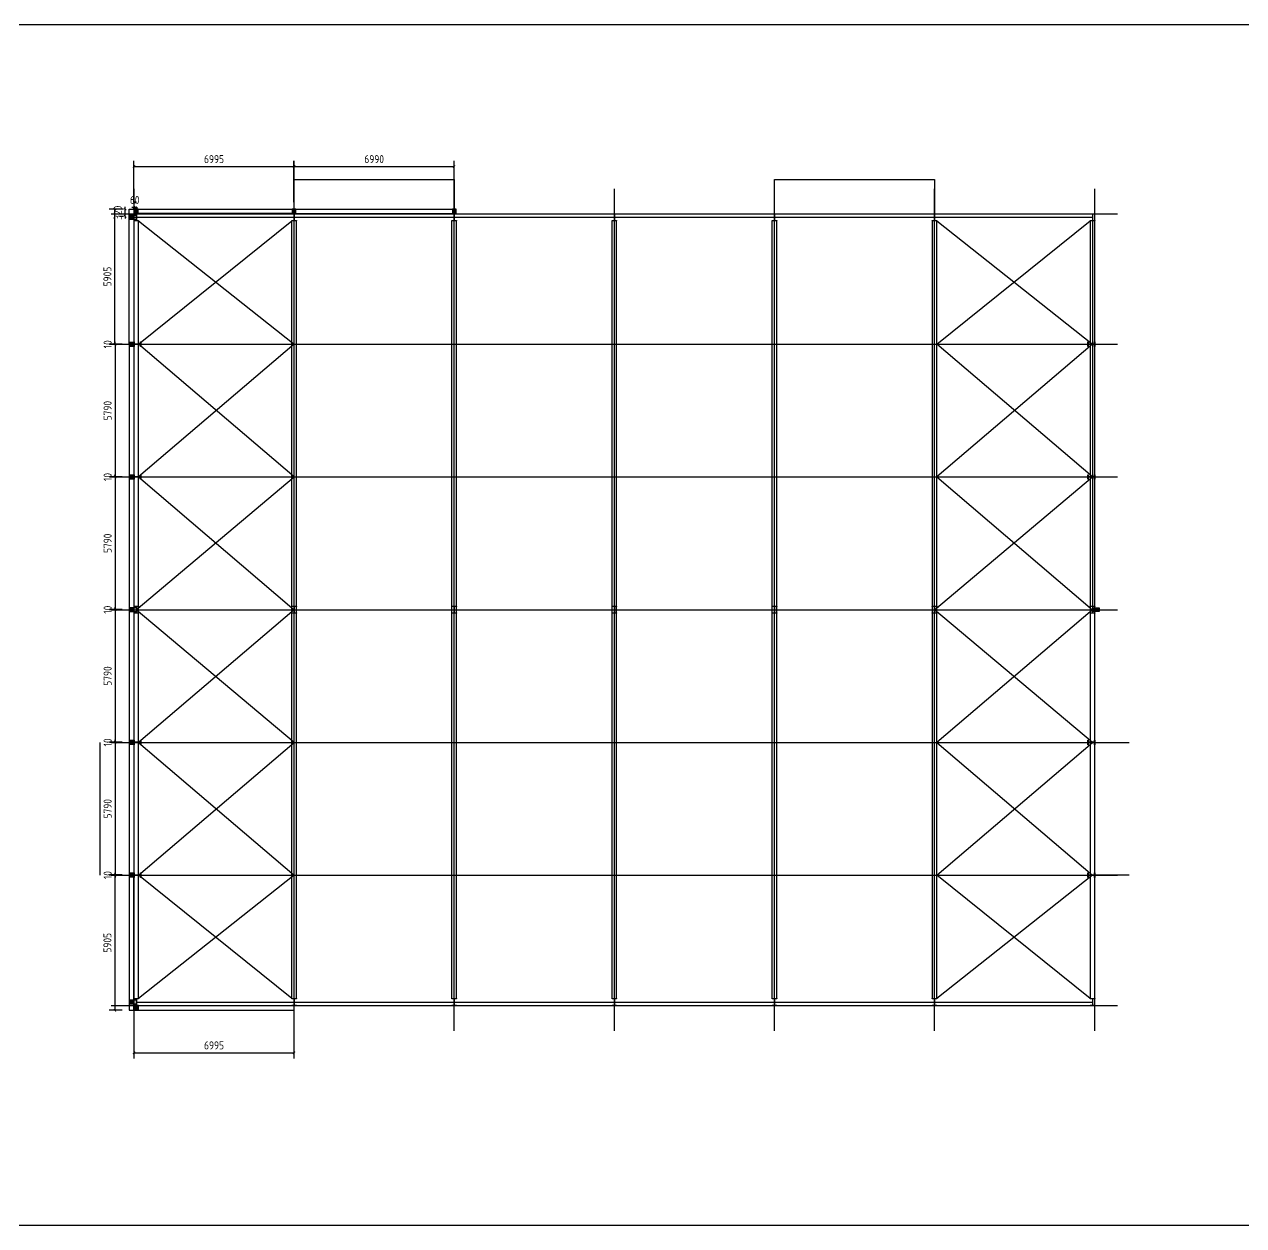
# Model space of a CAD drawing. Extents: x 102162 to 621267, y -39398 to 328893.
# Drawn here: x 232727 to 286030, y 212602 to 265102 of the extents above; entities that cross this region are included whole.
import ezdxf

# ---------------------------------------------------------------- set-up
doc = ezdxf.new("R2010")
doc.units = 0
doc.header["$LTSCALE"] = 1000
doc.header["$MEASUREMENT"] = 0
doc.linetypes.add('DOTE', pattern=[2.42, 2, -0.2, 0.02, -0.2])
doc.layers.add('DOTE', color=1, linetype='Continuous')
doc.styles.get("Standard").update_dxf_attribs({"font": 'gbenor.shx', "bigfont": 'gbcbig.shx'})
doc.dimstyles.get("Standard").update_dxf_attribs({"dimscale": 100, "dimtxt": 3.5, "dimasz": 1, "dimexe": 2.5, "dimexo": 3, "dimgap": 1.5, "dimtad": 1, "dimdec": 0, "dimzin": 0, "dimdsep": 46, "dimtxsty": 'Standard', "dimblk": 'ARCHTICK', "dimcen": 0.09, "dimadec": 0, "dimazin": 0, "dimtfac": 1, "dimtdec": 0, "dimtix": 1, "dimtmove": 2, "dimatfit": 3, "dimfxl": 1, "dimtolj": 1, "dimtzin": 0, "dimarcsym": 0})

# ---------------------------------------------------------------- blocks, each defined once
blk = doc.blocks.new('_ArchTick')
at = {"color": 0, "linetype": 'ByBlock', "const_width": 0.4}
blk.add_lwpolyline([(-0.5, -0.5), (0.5, 0.5)], dxfattribs=at)
blk = doc.blocks.new('*D1346')
at = {"color": 0, "lineweight": -2}
for p, q in [((237519, 257331), (237519, 259139)), ((244514, 257331), (244514, 259139)), ((237519, 258889), (244514, 258889))]:
    blk.add_line(p, q, dxfattribs=at)
at = {"layer": 'Defpoints', "color": 0}
for p in [(244514, 258889), (237519, 257031), (244514, 257031)]:
    blk.add_point(p, dxfattribs=at)
at = {"color": 0, "lineweight": -2, "xscale": 100, "yscale": 100, "zscale": 100, "rotation": 180}
blk.add_blockref('_ArchTick', (237519, 258889), dxfattribs=at)
at = {"color": 0, "lineweight": -2, "xscale": 100, "yscale": 100, "zscale": 100}
blk.add_blockref('_ArchTick', (244514, 258889), dxfattribs=at)
at = {"color": 0, "insert": (241017, 259214), "char_height": 350, "attachment_point": 5}
blk.add_mtext('\\A1;6995', dxfattribs=at)
blk = doc.blocks.new('*D1347')
at = {"color": 0, "lineweight": -2}
for p, q in [((244524, 257331), (244524, 259139)), ((251514, 257331), (251514, 259139)), ((244524, 258889), (251514, 258889))]:
    blk.add_line(p, q, dxfattribs=at)
at = {"layer": 'Defpoints', "color": 0}
for p in [(251514, 258889), (244524, 257031), (251514, 257031)]:
    blk.add_point(p, dxfattribs=at)
at = {"color": 0, "lineweight": -2, "xscale": 100, "yscale": 100, "zscale": 100, "rotation": 180}
blk.add_blockref('_ArchTick', (244524, 258889), dxfattribs=at)
at = {"color": 0, "lineweight": -2, "xscale": 100, "yscale": 100, "zscale": 100}
blk.add_blockref('_ArchTick', (251514, 258889), dxfattribs=at)
at = {"color": 0, "insert": (248019, 259214), "char_height": 350, "attachment_point": 5}
blk.add_mtext('\\A1;6990', dxfattribs=at)
blk = doc.blocks.new('*D1348')
at = {"color": 0, "lineweight": -2}
for p, q in [((237009, 251126), (236441, 251126)), ((237009, 251116), (236441, 251116)), ((236691, 251126), (236691, 251226)), ((236691, 251126), (236691, 251116)), ((236691, 251116), (236691, 251016))]:
    blk.add_line(p, q, dxfattribs=at)
at = {"layer": 'Defpoints', "color": 0}
for p in [(236691, 251116), (237309, 251126), (237309, 251116)]:
    blk.add_point(p, dxfattribs=at)
at = {"color": 0, "lineweight": -2, "xscale": 100, "yscale": 100, "zscale": 100}
for p, rotation in [((236691, 251126), 270), ((236691, 251116), 90)]:
    blk.add_blockref('_ArchTick', p, dxfattribs=dict(at, rotation=rotation))
at = {"color": 0, "insert": (236366, 251121), "char_height": 350, "attachment_point": 5, "rotation": 90}
blk.add_mtext('\\A1;10', dxfattribs=at)
blk = doc.blocks.new('*D1349')
at = {"color": 0, "lineweight": -2}
for p, q in [((237009, 251116), (236441, 251116)), ((236691, 251116), (236691, 245326)), ((237009, 245326), (236441, 245326))]:
    blk.add_line(p, q, dxfattribs=at)
at = {"layer": 'Defpoints', "color": 0}
for p in [(237309, 251116), (236691, 245326), (237309, 245326)]:
    blk.add_point(p, dxfattribs=at)
at = {"color": 0, "lineweight": -2, "xscale": 100, "yscale": 100, "zscale": 100}
for p, rotation in [((236691, 251116), 90), ((236691, 245326), 270)]:
    blk.add_blockref('_ArchTick', p, dxfattribs=dict(at, rotation=rotation))
at = {"color": 0, "insert": (236366, 248221), "char_height": 350, "attachment_point": 5, "rotation": 90}
blk.add_mtext('\\A1;5790', dxfattribs=at)
blk = doc.blocks.new('*D1350')
at = {"color": 0, "lineweight": -2}
for p, q in [((237009, 245326), (236441, 245326)), ((237009, 245316), (236441, 245316)), ((236691, 245326), (236691, 245426)), ((236691, 245326), (236691, 245316)), ((236691, 245316), (236691, 245216))]:
    blk.add_line(p, q, dxfattribs=at)
at = {"layer": 'Defpoints', "color": 0}
for p in [(236691, 245316), (237309, 245326), (237309, 245316)]:
    blk.add_point(p, dxfattribs=at)
at = {"color": 0, "lineweight": -2, "xscale": 100, "yscale": 100, "zscale": 100}
for p, rotation in [((236691, 245326), 270), ((236691, 245316), 90)]:
    blk.add_blockref('_ArchTick', p, dxfattribs=dict(at, rotation=rotation))
at = {"color": 0, "insert": (236366, 245321), "char_height": 350, "attachment_point": 5, "rotation": 90}
blk.add_mtext('\\A1;10', dxfattribs=at)
blk = doc.blocks.new('*D1351')
at = {"color": 0, "lineweight": -2}
for p, q in [((237009, 245316), (236441, 245316)), ((236691, 245316), (236691, 239526)), ((237009, 239526), (236441, 239526))]:
    blk.add_line(p, q, dxfattribs=at)
at = {"layer": 'Defpoints', "color": 0}
for p in [(237309, 245316), (236691, 239526), (237309, 239526)]:
    blk.add_point(p, dxfattribs=at)
at = {"color": 0, "lineweight": -2, "xscale": 100, "yscale": 100, "zscale": 100}
for p, rotation in [((236691, 245316), 90), ((236691, 239526), 270)]:
    blk.add_blockref('_ArchTick', p, dxfattribs=dict(at, rotation=rotation))
at = {"color": 0, "insert": (236366, 242421), "char_height": 350, "attachment_point": 5, "rotation": 90}
blk.add_mtext('\\A1;5790', dxfattribs=at)
blk = doc.blocks.new('*D1352')
at = {"color": 0, "lineweight": -2}
for p, q in [((237009, 239526), (236441, 239526)), ((237009, 239516), (236441, 239516)), ((236691, 239526), (236691, 239626)), ((236691, 239526), (236691, 239516)), ((236691, 239516), (236691, 239416))]:
    blk.add_line(p, q, dxfattribs=at)
at = {"layer": 'Defpoints', "color": 0}
for p in [(236691, 239516), (237309, 239526), (237309, 239516)]:
    blk.add_point(p, dxfattribs=at)
at = {"color": 0, "lineweight": -2, "xscale": 100, "yscale": 100, "zscale": 100}
for p, rotation in [((236691, 239526), 270), ((236691, 239516), 90)]:
    blk.add_blockref('_ArchTick', p, dxfattribs=dict(at, rotation=rotation))
at = {"color": 0, "insert": (236366, 239521), "char_height": 350, "attachment_point": 5, "rotation": 90}
blk.add_mtext('\\A1;10', dxfattribs=at)
blk = doc.blocks.new('*D1353')
at = {"color": 0, "lineweight": -2}
for p, q in [((237009, 239516), (236441, 239516)), ((236691, 239516), (236691, 233726)), ((237009, 233726), (236441, 233726))]:
    blk.add_line(p, q, dxfattribs=at)
at = {"layer": 'Defpoints', "color": 0}
for p in [(237309, 239516), (236691, 233726), (237309, 233726)]:
    blk.add_point(p, dxfattribs=at)
at = {"color": 0, "lineweight": -2, "xscale": 100, "yscale": 100, "zscale": 100}
for p, rotation in [((236691, 239516), 90), ((236691, 233726), 270)]:
    blk.add_blockref('_ArchTick', p, dxfattribs=dict(at, rotation=rotation))
at = {"color": 0, "insert": (236366, 236621), "char_height": 350, "attachment_point": 5, "rotation": 90}
blk.add_mtext('\\A1;5790', dxfattribs=at)
blk = doc.blocks.new('*D1354')
at = {"color": 0, "lineweight": -2}
for p, q in [((237009, 233726), (236441, 233726)), ((237009, 233716), (236441, 233716)), ((236691, 233726), (236691, 233826)), ((236691, 233726), (236691, 233716)), ((236691, 233716), (236691, 233616))]:
    blk.add_line(p, q, dxfattribs=at)
at = {"layer": 'Defpoints', "color": 0}
for p in [(236691, 233716), (237309, 233726), (237309, 233716)]:
    blk.add_point(p, dxfattribs=at)
at = {"color": 0, "lineweight": -2, "xscale": 100, "yscale": 100, "zscale": 100}
for p, rotation in [((236691, 233726), 270), ((236691, 233716), 90)]:
    blk.add_blockref('_ArchTick', p, dxfattribs=dict(at, rotation=rotation))
at = {"color": 0, "insert": (236366, 233721), "char_height": 350, "attachment_point": 5, "rotation": 90}
blk.add_mtext('\\A1;10', dxfattribs=at)
blk = doc.blocks.new('*D1355')
at = {"color": 0, "lineweight": -2}
for p, q in [((237009, 233716), (236441, 233716)), ((236691, 233716), (236691, 227926)), ((237009, 227926), (236441, 227926))]:
    blk.add_line(p, q, dxfattribs=at)
at = {"layer": 'Defpoints', "color": 0}
for p in [(237309, 233716), (236691, 227926), (237309, 227926)]:
    blk.add_point(p, dxfattribs=at)
at = {"color": 0, "lineweight": -2, "xscale": 100, "yscale": 100, "zscale": 100}
for p, rotation in [((236691, 233716), 90), ((236691, 227926), 270)]:
    blk.add_blockref('_ArchTick', p, dxfattribs=dict(at, rotation=rotation))
at = {"color": 0, "insert": (236366, 230821), "char_height": 350, "attachment_point": 5, "rotation": 90}
blk.add_mtext('\\A1;5790', dxfattribs=at)
blk = doc.blocks.new('*D1356')
at = {"color": 0, "lineweight": -2}
for p, q in [((237009, 227926), (236441, 227926)), ((237009, 227916), (236441, 227916)), ((236691, 227926), (236691, 228026)), ((236691, 227926), (236691, 227916)), ((236691, 227916), (236691, 227816))]:
    blk.add_line(p, q, dxfattribs=at)
at = {"layer": 'Defpoints', "color": 0}
for p in [(236691, 227916), (237309, 227926), (237309, 227916)]:
    blk.add_point(p, dxfattribs=at)
at = {"color": 0, "lineweight": -2, "xscale": 100, "yscale": 100, "zscale": 100}
for p, rotation in [((236691, 227926), 270), ((236691, 227916), 90)]:
    blk.add_blockref('_ArchTick', p, dxfattribs=dict(at, rotation=rotation))
at = {"color": 0, "insert": (236366, 227921), "char_height": 350, "attachment_point": 5, "rotation": 90}
blk.add_mtext('\\A1;10', dxfattribs=at)
blk = doc.blocks.new('*D1357')
at = {"color": 0, "lineweight": -2}
for p, q in [((237009, 257031), (236432, 257031)), ((236682, 251126), (236682, 257031)), ((237009, 251126), (236432, 251126))]:
    blk.add_line(p, q, dxfattribs=at)
at = {"layer": 'Defpoints', "color": 0}
for p in [(236682, 257031), (237309, 257031), (237309, 251126)]:
    blk.add_point(p, dxfattribs=at)
at = {"color": 0, "lineweight": -2, "xscale": 100, "yscale": 100, "zscale": 100}
for p, rotation in [((236682, 257031), 90), ((236682, 251126), 270)]:
    blk.add_blockref('_ArchTick', p, dxfattribs=dict(at, rotation=rotation))
at = {"color": 0, "insert": (236357, 254079), "char_height": 350, "attachment_point": 5, "rotation": 90}
blk.add_mtext('\\A1;5905', dxfattribs=at)
blk = doc.blocks.new('*D1358')
at = {"color": 0, "lineweight": -2}
for p, q in [((237519, 257106), (237419, 257106)), ((237519, 257331), (237519, 257356)), ((237519, 257106), (237579, 257106)), ((237579, 257281), (237579, 257356)), ((237579, 257106), (237679, 257106))]:
    blk.add_line(p, q, dxfattribs=at)
at = {"layer": 'Defpoints', "color": 0}
for p in [(237519, 257031), (237579, 257106), (237579, 256981)]:
    blk.add_point(p, dxfattribs=at)
at = {"color": 0, "lineweight": -2, "xscale": 100, "yscale": 100, "zscale": 100}
blk.add_blockref('_ArchTick', (237519, 257106), dxfattribs=at)
at = {"color": 0, "lineweight": -2, "xscale": 100, "yscale": 100, "zscale": 100, "rotation": 180}
blk.add_blockref('_ArchTick', (237579, 257106), dxfattribs=at)
at = {"color": 0, "insert": (237549, 257431), "char_height": 350, "attachment_point": 5}
blk.add_mtext('\\A1;60', dxfattribs=at)
blk = doc.blocks.new('*D1359')
at = {"color": 0, "lineweight": -2}
for p, q in [((237059, 257031), (236886, 257031)), ((237136, 257031), (237136, 257131)), ((237136, 256711), (237136, 257031)), ((237059, 256711), (236886, 256711)), ((237136, 256711), (237136, 256611))]:
    blk.add_line(p, q, dxfattribs=at)
at = {"layer": 'Defpoints', "color": 0}
for p in [(237136, 257031), (237359, 257031), (237359, 256711)]:
    blk.add_point(p, dxfattribs=at)
at = {"color": 0, "lineweight": -2, "xscale": 100, "yscale": 100, "zscale": 100}
for p, rotation in [((237136, 257031), 270), ((237136, 256711), 90)]:
    blk.add_blockref('_ArchTick', p, dxfattribs=dict(at, rotation=rotation))
at = {"color": 0, "insert": (236811, 256871), "char_height": 350, "attachment_point": 5, "rotation": 90}
blk.add_mtext('\\A1;320', dxfattribs=at)
blk = doc.blocks.new('*D1345')
at = {"color": 0, "lineweight": -2}
for p, q in [((237519, 221711), (237519, 219904)), ((244514, 221711), (244514, 219904)), ((237519, 220154), (244514, 220154))]:
    blk.add_line(p, q, dxfattribs=at)
at = {"layer": 'Defpoints', "color": 0}
for p in [(237519, 222011), (244514, 222011), (244514, 220154)]:
    blk.add_point(p, dxfattribs=at)
at = {"color": 0, "lineweight": -2, "xscale": 100, "yscale": 100, "zscale": 100, "rotation": 180}
blk.add_blockref('_ArchTick', (237519, 220154), dxfattribs=at)
at = {"color": 0, "lineweight": -2, "xscale": 100, "yscale": 100, "zscale": 100}
blk.add_blockref('_ArchTick', (244514, 220154), dxfattribs=at)
at = {"color": 0, "insert": (241017, 220479), "char_height": 350, "attachment_point": 5}
blk.add_mtext('\\A1;6995', dxfattribs=at)
blk = doc.blocks.new('*D1360')
at = {"color": 0, "lineweight": -2}
for p, q in [((237009, 227916), (236432, 227916)), ((236682, 227916), (236682, 222011)), ((237009, 222011), (236432, 222011))]:
    blk.add_line(p, q, dxfattribs=at)
at = {"layer": 'Defpoints', "color": 0}
for p in [(237309, 227916), (236682, 222011), (237309, 222011)]:
    blk.add_point(p, dxfattribs=at)
at = {"color": 0, "lineweight": -2, "xscale": 100, "yscale": 100, "zscale": 100}
for p, rotation in [((236682, 227916), 90), ((236682, 222011), 270)]:
    blk.add_blockref('_ArchTick', p, dxfattribs=dict(at, rotation=rotation))
at = {"color": 0, "insert": (236357, 224964), "char_height": 350, "attachment_point": 5, "rotation": 90}
blk.add_mtext('\\A1;5905', dxfattribs=at)

msp = doc.modelspace()

# ---------------------------------------------------------------- linework, layer by layer
for p, q in [((244519.4, 256821.1), (244519.4, 258321.1)), ((244519.4, 258321.1), (251519.4, 258321.1)), ((251519.4, 258321.1), (251519.4, 256821.1)), ((265519.4, 256821.1), (265519.4, 258321.1)), ((265519.4, 258321.1), (272519.4, 258321.1)), ((272519.4, 258321.1), (272519.4, 256821.1)), ((279416.4, 256521.1), (279416.4, 239671.1)), ((279422.4, 256521.1), (279422.4, 239671.1)), ((236019.4, 233721.1), (236019.4, 227921.1)), ((279519.4, 233721.1), (281019.4, 233721.1)), ((281019.4, 227921.1), (279519.4, 227921.1))]:
    msp.add_line(p, q)
at = {"color": 6}
for p, q in [((237309.4, 257031.1), (237509.4, 257031.1)), ((237309.4, 251126.1), (237309.4, 257031.1)), ((237509.4, 257031.1), (237509.4, 251126.1)), ((237699.4, 257031.1), (237519.4, 257031.1)), ((237519.4, 257031.1), (237519.4, 256831.1)), ((237519.4, 257031.1), (244514.4, 257031.1)), ((244514.4, 257031.1), (244514.4, 256831.1)), ((244524.4, 257031.1), (244524.4, 256831.1)), ((244524.4, 257031.1), (251514.4, 257031.1)), ((251514.4, 257031.1), (251514.4, 256831.1)), ((237539.4, 256831.1), (237519.4, 256831.1)), ((244514.4, 256831.1), (237519.4, 256831.1)), ((237719.4, 256521.1), (244519.4, 251121.1)), ((237719.4, 251121.1), (244419.4, 256521.1)), ((244524.4, 256831.1), (251514.4, 256831.1)), ((272619.4, 256521.1), (279419.4, 251121.1)), ((272619.4, 251121.1), (279319.4, 256521.1)), ((237509.4, 251126.1), (237309.4, 251126.1)), ((237509.4, 251116.1), (237309.4, 251116.1)), ((237309.4, 251116.1), (237309.4, 245326.1)), ((237509.4, 251116.1), (237509.4, 227926.1)), ((244519.4, 251121.1), (237719.4, 245321.1)), ((244519.4, 245321.1), (237719.4, 251121.1)), ((279419.4, 251121.1), (272619.4, 245321.1)), ((279419.4, 245321.1), (272619.4, 251121.1)), ((237319.4, 245326.1), (237309.4, 245326.1)), ((237309.4, 245326.1), (237509.4, 245326.1)), ((237309.4, 245316.1), (237309.4, 239526.1)), ((237319.4, 245316.1), (237309.4, 245316.1)), ((237309.4, 245316.1), (237509.4, 245316.1)), ((237619.4, 239521.1), (244519.4, 245321.1)), ((237719.4, 245321.1), (244519.4, 239521.1)), ((272519.4, 239521.1), (279419.4, 245321.1)), ((272619.4, 245321.1), (279419.4, 239521.1)), ((237319.4, 239526.1), (237309.4, 239526.1)), ((237309.4, 239526.1), (237509.4, 239526.1)), ((237309.4, 239516.1), (237309.4, 233726.1)), ((237319.4, 239516.1), (237309.4, 239516.1)), ((237309.4, 239516.1), (237509.4, 239516.1)), ((244519.4, 233721.1), (237619.4, 239521.1)), ((244519.4, 239521.1), (237719.4, 233721.1)), ((279419.4, 233721.1), (272519.4, 239521.1)), ((279419.4, 239521.1), (272619.4, 233721.1)), ((237319.4, 233726.1), (237309.4, 233726.1)), ((237309.4, 233726.1), (237509.4, 233726.1)), ((237309.4, 233716.1), (237309.4, 227926.1)), ((237319.4, 233716.1), (237309.4, 233716.1)), ((237309.4, 233716.1), (237509.4, 233716.1)), ((237719.4, 233721.1), (244519.4, 227921.1)), ((237719.4, 227921.1), (244519.4, 233721.1)), ((272619.4, 233721.1), (279419.4, 227921.1)), ((272619.4, 227921.1), (279419.4, 233721.1)), ((237319.4, 227926.1), (237309.4, 227926.1)), ((237309.4, 227926.1), (237509.4, 227926.1)), ((237309.4, 227916.1), (237309.4, 222221.1)), ((237319.4, 227916.1), (237309.4, 227916.1)), ((237309.4, 227916.1), (237509.4, 227916.1)), ((237309.4, 227916.1), (237309.4, 222011.1)), ((237509.4, 227916.1), (237509.4, 222221.1)), ((237509.4, 222011.1), (237509.4, 227916.1)), ((244519.4, 227921.1), (237719.4, 222521.1)), ((244419.4, 222521.1), (237719.4, 227921.1)), ((279419.4, 227921.1), (272619.4, 222521.1)), ((279319.4, 222521.1), (272619.4, 227921.1)), ((237309.4, 222221.1), (237509.4, 222221.1)), ((237309.4, 222221.1), (237509.4, 222221.1)), ((237309.4, 222011.1), (237509.4, 222011.1)), ((237539.4, 222211.1), (237519.4, 222211.1)), ((237519.4, 222011.1), (237519.4, 222211.1)), ((237519.4, 222011.1), (244514.4, 222011.1))]:
    msp.add_line(p, q, dxfattribs=at)
at = {"color": 2}
for p, q in [((237699.4, 257021.1), (237539.4, 257021.1)), ((237539.4, 257021.1), (237539.4, 256821.1)), ((237699.4, 256981.1), (237539.4, 256981.1)), ((237579.4, 257021.1), (237579.4, 256821.1)), ((237614.4, 256821.1), (237614.4, 257021.1)), ((237624.4, 256821.1), (237624.4, 257021.1)), ((237659.4, 256821.1), (237659.4, 257021.1)), ((237699.4, 256821.1), (237699.4, 257021.1)), ((244599.4, 257021.1), (244439.4, 257021.1)), ((244439.4, 257021.1), (244439.4, 256821.1)), ((244599.4, 256981.1), (244439.4, 256981.1)), ((244479.4, 257021.1), (244479.4, 256821.1)), ((244559.4, 256821.1), (244559.4, 257021.1)), ((244599.4, 256821.1), (244599.4, 257021.1)), ((251599.4, 257021.1), (251439.4, 257021.1)), ((251439.4, 257021.1), (251439.4, 256821.1)), ((251599.4, 256981.1), (251439.4, 256981.1)), ((251479.4, 257021.1), (251479.4, 256821.1)), ((251524.4, 256821.1), (251524.4, 257021.1)), ((251559.4, 256821.1), (251559.4, 257021.1)), ((251599.4, 256821.1), (251599.4, 257021.1)), ((237616.4, 256751.1), (237319.4, 256751.1)), ((237319.4, 256751.1), (237319.4, 256591.1)), ((237519.4, 256711.1), (237319.4, 256711.1)), ((237519.4, 256676.1), (237319.4, 256676.1)), ((237519.4, 256666.1), (237319.4, 256666.1)), ((237319.4, 256631.1), (237519.4, 256631.1)), ((237319.4, 256591.1), (237616.4, 256591.1)), ((237359.4, 256751.1), (237359.4, 256591.1)), ((237459.4, 256751.1), (237459.4, 256591.1)), ((237509.4, 256591.1), (237509.4, 256821.1)), ((237519.4, 256671.1), (237519.4, 256751.1)), ((237519.4, 256671.1), (272516.4, 256671.1)), ((237519.4, 256591.1), (237519.4, 256671.1)), ((237699.4, 256881.1), (237539.4, 256881.1)), ((237539.4, 256831.1), (237699.4, 256831.1)), ((237539.4, 256821.1), (237619.4, 256821.1)), ((237619.4, 256821.1), (237699.4, 256821.1)), ((244599.4, 256881.1), (244439.4, 256881.1)), ((244439.4, 256831.1), (244599.4, 256831.1)), ((244439.4, 256821.1), (244519.4, 256821.1)), ((244519.4, 256821.1), (244599.4, 256821.1)), ((251599.4, 256881.1), (251439.4, 256881.1)), ((251439.4, 256831.1), (251599.4, 256831.1)), ((251519.4, 256821.1), (251599.4, 256821.1)), ((272522.4, 256671.1), (279416.4, 256671.1)), ((237309.4, 251201.1), (237309.4, 251041.1)), ((237519.4, 251201.1), (237319.4, 251201.1)), ((237319.4, 251201.1), (237319.4, 251041.1)), ((237519.4, 251161.1), (237319.4, 251161.1)), ((237519.4, 251126.1), (237319.4, 251126.1)), ((237519.4, 251116.1), (237319.4, 251116.1)), ((237319.4, 251081.1), (237519.4, 251081.1)), ((237359.4, 251201.1), (237359.4, 251041.1)), ((237459.4, 251201.1), (237459.4, 251041.1)), ((237509.4, 251041.1), (237509.4, 251201.1)), ((237519.4, 251121.1), (237519.4, 251201.1)), ((237519.4, 251041.1), (237519.4, 251121.1)), ((237819.4, 251121.1), (244519.4, 251121.1)), ((272719.4, 251121.1), (279419.4, 251121.1)), ((237319.4, 251041.1), (237519.4, 251041.1)), ((237519.4, 245401.1), (237319.4, 245401.1)), ((237319.4, 245401.1), (237319.4, 245241.1)), ((237519.4, 245361.1), (237319.4, 245361.1)), ((237319.4, 245281.1), (237519.4, 245281.1)), ((237319.4, 245241.1), (237519.4, 245241.1)), ((237359.4, 245401.1), (237359.4, 245241.1)), ((237459.4, 245401.1), (237459.4, 245241.1)), ((237509.4, 245241.1), (237509.4, 245401.1)), ((237519.4, 245321.1), (237519.4, 245401.1)), ((237519.4, 245241.1), (237519.4, 245321.1)), ((237719.4, 245321.1), (244519.4, 245321.1)), ((272619.4, 245321.1), (279419.4, 245321.1)), ((237616.4, 239601.1), (237319.4, 239601.1)), ((237319.4, 239601.1), (237319.4, 239441.1)), ((237519.4, 239561.1), (237319.4, 239561.1)), ((237319.4, 239481.1), (237519.4, 239481.1)), ((237319.4, 239441.1), (237616.4, 239441.1)), ((237359.4, 239601.1), (237359.4, 239441.1)), ((237459.4, 239601.1), (237459.4, 239441.1)), ((237519.4, 239521.1), (237519.4, 239601.1)), ((237519.4, 239441.1), (237519.4, 239521.1)), ((237622.4, 239521.1), (279416.4, 239521.1)), ((279422.4, 239601.1), (279719.4, 239601.1)), ((279422.4, 239561.1), (279719.4, 239561.1)), ((279422.4, 239421.1), (279422.4, 239521.1)), ((279719.4, 239481.1), (279422.4, 239481.1)), ((279719.4, 239441.1), (279422.4, 239441.1)), ((279579.4, 239601.1), (279579.4, 239441.1)), ((279679.4, 239601.1), (279679.4, 239441.1)), ((279719.4, 239601.1), (279719.4, 239441.1)), ((237519.4, 233801.1), (237319.4, 233801.1)), ((237319.4, 233801.1), (237319.4, 233641.1)), ((237519.4, 233761.1), (237319.4, 233761.1)), ((237319.4, 233681.1), (237519.4, 233681.1)), ((237319.4, 233641.1), (237519.4, 233641.1)), ((237359.4, 233801.1), (237359.4, 233641.1)), ((237459.4, 233801.1), (237459.4, 233641.1)), ((237509.4, 233641.1), (237509.4, 233801.1)), ((237519.4, 233721.1), (237519.4, 233801.1)), ((237519.4, 233641.1), (237519.4, 233721.1)), ((237719.4, 233721.1), (244519.4, 233721.1)), ((272619.4, 233721.1), (279419.4, 233721.1)), ((237519.4, 228001.1), (237319.4, 228001.1)), ((237319.4, 228001.1), (237319.4, 227841.1)), ((237519.4, 227961.1), (237319.4, 227961.1)), ((237319.4, 227881.1), (237519.4, 227881.1)), ((237319.4, 227841.1), (237519.4, 227841.1)), ((237359.4, 228001.1), (237359.4, 227841.1)), ((237459.4, 228001.1), (237459.4, 227841.1)), ((237509.4, 227841.1), (237509.4, 228001.1)), ((237519.4, 227921.1), (237519.4, 228001.1)), ((237519.4, 227841.1), (237519.4, 227921.1)), ((237719.4, 227921.1), (244519.4, 227921.1)), ((272619.4, 227921.1), (279419.4, 227921.1)), ((237616.4, 222451.1), (237319.4, 222451.1)), ((237319.4, 222451.1), (237319.4, 222291.1)), ((237519.4, 222411.1), (237319.4, 222411.1)), ((237519.4, 222376.1), (237319.4, 222376.1)), ((237519.4, 222366.1), (237319.4, 222366.1)), ((237319.4, 222331.1), (237519.4, 222331.1)), ((237319.4, 222291.1), (237616.4, 222291.1)), ((237359.4, 222451.1), (237359.4, 222291.1)), ((237459.4, 222451.1), (237459.4, 222291.1)), ((237519.4, 222371.1), (237519.4, 222451.1)), ((237519.4, 222291.1), (237519.4, 222371.1)), ((237622.4, 222371.1), (279416.4, 222371.1)), ((237539.4, 222021.1), (237539.4, 222221.1)), ((237539.4, 222221.1), (237619.4, 222221.1)), ((237539.4, 222211.1), (237699.4, 222211.1)), ((237699.4, 222161.1), (237539.4, 222161.1)), ((237699.4, 222061.1), (237539.4, 222061.1)), ((237699.4, 222021.1), (237539.4, 222021.1)), ((237579.4, 222021.1), (237579.4, 222221.1)), ((237614.4, 222221.1), (237614.4, 222021.1)), ((237619.4, 222221.1), (237699.4, 222221.1)), ((237624.4, 222221.1), (237624.4, 222021.1)), ((237659.4, 222221.1), (237659.4, 222021.1)), ((237699.4, 222221.1), (237699.4, 222021.1))]:
    msp.add_line(p, q, dxfattribs=at)
at = {"color": 4}
for p, q in [((237519.4, 256811.1), (237519.4, 256821.1)), ((237519.4, 256821.1), (237619.4, 256821.1)), ((237719.4, 256811.1), (237519.4, 256811.1)), ((237519.4, 256521.1), (237519.4, 256531.1)), ((237519.4, 256531.1), (237719.4, 256531.1)), ((237619.4, 256521.1), (237519.4, 256521.1)), ((237519.4, 222521.1), (237519.4, 256521.1)), ((237619.4, 256821.1), (237719.4, 256821.1)), ((237619.4, 256821.1), (237719.4, 256821.1)), ((237719.4, 256521.1), (237619.4, 256521.1)), ((237719.4, 256821.1), (237719.4, 256811.1)), ((237719.4, 256531.1), (237719.4, 256521.1)), ((237719.4, 222521.1), (237719.4, 256521.1)), ((244419.4, 256811.1), (244419.4, 256821.1)), ((244419.4, 256821.1), (244519.4, 256821.1)), ((244419.4, 256821.1), (244519.4, 256821.1)), ((244619.4, 256811.1), (244419.4, 256811.1)), ((244419.4, 256521.1), (244419.4, 256531.1)), ((244419.4, 256531.1), (244619.4, 256531.1)), ((244519.4, 256521.1), (244419.4, 256521.1)), ((244419.4, 222521.1), (244419.4, 256521.1)), ((244519.4, 256821.1), (244619.4, 256821.1)), ((244619.4, 256521.1), (244519.4, 256521.1)), ((244619.4, 256821.1), (244619.4, 256811.1)), ((244619.4, 256531.1), (244619.4, 256521.1)), ((244619.4, 222521.1), (244619.4, 256521.1)), ((251419.4, 256811.1), (251419.4, 256821.1)), ((251419.4, 256821.1), (251519.4, 256821.1)), ((251419.4, 256821.1), (251519.4, 256821.1)), ((251619.4, 256811.1), (251419.4, 256811.1)), ((251419.4, 256521.1), (251419.4, 256531.1)), ((251419.4, 256531.1), (251619.4, 256531.1)), ((251519.4, 256521.1), (251419.4, 256521.1)), ((251419.4, 222521.1), (251419.4, 256521.1)), ((251519.4, 256821.1), (251619.4, 256821.1)), ((251619.4, 256521.1), (251519.4, 256521.1)), ((251619.4, 256821.1), (251619.4, 256811.1)), ((251619.4, 256531.1), (251619.4, 256521.1)), ((251619.4, 222521.1), (251619.4, 256521.1)), ((258419.4, 256811.1), (258419.4, 256821.1)), ((258419.4, 256821.1), (258519.4, 256821.1)), ((258619.4, 256811.1), (258419.4, 256811.1)), ((258419.4, 256521.1), (258419.4, 256531.1)), ((258419.4, 256531.1), (258619.4, 256531.1)), ((258519.4, 256521.1), (258419.4, 256521.1)), ((258419.4, 222521.1), (258419.4, 256521.1)), ((258519.4, 256821.1), (258619.4, 256821.1)), ((258619.4, 256521.1), (258519.4, 256521.1)), ((258619.4, 256821.1), (258619.4, 256811.1)), ((258619.4, 256531.1), (258619.4, 256521.1)), ((258619.4, 222521.1), (258619.4, 256521.1)), ((265419.4, 256811.1), (265419.4, 256821.1)), ((265419.4, 256821.1), (265519.4, 256821.1)), ((265619.4, 256811.1), (265419.4, 256811.1)), ((265419.4, 256521.1), (265419.4, 256531.1)), ((265419.4, 256531.1), (265619.4, 256531.1)), ((265519.4, 256521.1), (265419.4, 256521.1)), ((265419.4, 222521.1), (265419.4, 256521.1)), ((265519.4, 256821.1), (265619.4, 256821.1)), ((265619.4, 256521.1), (265519.4, 256521.1)), ((265619.4, 256821.1), (265619.4, 256811.1)), ((265619.4, 256531.1), (265619.4, 256521.1)), ((265619.4, 222521.1), (265619.4, 256521.1)), ((272419.4, 256811.1), (272419.4, 256821.1)), ((272419.4, 256821.1), (272519.4, 256821.1)), ((272419.4, 256821.1), (272519.4, 256821.1)), ((272619.4, 256811.1), (272419.4, 256811.1)), ((272419.4, 256521.1), (272419.4, 256531.1)), ((272419.4, 256531.1), (272619.4, 256531.1)), ((272519.4, 256521.1), (272419.4, 256521.1)), ((272419.4, 256521.1), (272419.4, 222521.1)), ((272519.4, 256821.1), (272619.4, 256821.1)), ((272519.4, 256821.1), (272619.4, 256821.1)), ((272619.4, 256521.1), (272519.4, 256521.1)), ((272619.4, 256821.1), (272619.4, 256811.1)), ((272619.4, 256531.1), (272619.4, 256521.1)), ((272619.4, 222521.1), (272619.4, 256521.1)), ((279319.4, 256811.1), (279319.4, 256821.1)), ((279519.4, 256811.1), (279319.4, 256811.1)), ((279319.4, 256521.1), (279319.4, 256531.1)), ((279319.4, 256531.1), (279519.4, 256531.1)), ((279419.4, 256521.1), (279319.4, 256521.1)), ((279319.4, 256521.1), (279319.4, 222521.1)), ((279519.4, 256521.1), (279419.4, 256521.1)), ((279519.4, 256821.1), (279519.4, 256811.1)), ((279519.4, 256531.1), (279519.4, 256521.1)), ((279519.4, 222521.1), (279519.4, 256521.1)), ((237519.4, 251121.1), (237519.4, 251221.1)), ((237519.4, 251221.1), (237529.4, 251221.1)), ((237519.4, 251021.1), (237519.4, 251121.1)), ((237529.4, 251221.1), (237529.4, 251021.1)), ((237809.4, 251021.1), (237809.4, 251221.1)), ((237809.4, 251221.1), (237819.4, 251221.1)), ((237819.4, 251221.1), (237819.4, 251121.1)), ((237819.4, 251121.1), (237819.4, 251021.1)), ((279219.4, 251121.1), (279219.4, 251221.1)), ((279219.4, 251221.1), (279229.4, 251221.1)), ((279219.4, 251021.1), (279219.4, 251121.1)), ((279229.4, 251221.1), (279229.4, 251021.1)), ((279509.4, 251021.1), (279509.4, 251221.1)), ((279509.4, 251221.1), (279519.4, 251221.1)), ((279519.4, 251221.1), (279519.4, 251121.1)), ((279519.4, 251121.1), (279519.4, 251021.1)), ((237529.4, 251021.1), (237519.4, 251021.1)), ((237819.4, 251021.1), (237809.4, 251021.1)), ((279229.4, 251021.1), (279219.4, 251021.1)), ((279519.4, 251021.1), (279509.4, 251021.1)), ((237519.4, 245321.1), (237519.4, 245421.1)), ((237519.4, 245421.1), (237529.4, 245421.1)), ((237519.4, 245321.1), (237519.4, 245421.1)), ((237519.4, 245221.1), (237519.4, 245321.1)), ((237529.4, 245221.1), (237519.4, 245221.1)), ((237529.4, 245421.1), (237529.4, 245221.1)), ((237809.4, 245221.1), (237809.4, 245421.1)), ((237809.4, 245421.1), (237819.4, 245421.1)), ((237819.4, 245221.1), (237809.4, 245221.1)), ((237819.4, 245421.1), (237819.4, 245321.1)), ((237819.4, 245321.1), (237819.4, 245221.1)), ((279219.4, 245321.1), (279219.4, 245421.1)), ((279219.4, 245421.1), (279229.4, 245421.1)), ((279219.4, 245221.1), (279219.4, 245321.1)), ((279229.4, 245221.1), (279219.4, 245221.1)), ((279229.4, 245421.1), (279229.4, 245221.1)), ((279509.4, 245221.1), (279509.4, 245421.1)), ((279509.4, 245421.1), (279519.4, 245421.1)), ((279519.4, 245221.1), (279509.4, 245221.1)), ((279519.4, 245421.1), (279519.4, 245321.1)), ((279519.4, 245321.1), (279519.4, 245221.1)), ((237519.4, 239661.1), (237519.4, 239671.1)), ((237519.4, 239671.1), (237619.4, 239671.1)), ((237719.4, 239661.1), (237519.4, 239661.1)), ((237519.4, 239371.1), (237519.4, 239381.1)), ((237519.4, 239381.1), (237719.4, 239381.1)), ((237619.4, 239371.1), (237519.4, 239371.1)), ((237619.4, 239671.1), (237719.4, 239671.1)), ((237719.4, 239371.1), (237619.4, 239371.1)), ((237719.4, 239671.1), (237719.4, 239661.1)), ((237719.4, 239381.1), (237719.4, 239371.1)), ((244419.4, 239661.1), (244419.4, 239671.1)), ((244419.4, 239671.1), (244519.4, 239671.1)), ((244619.4, 239661.1), (244419.4, 239661.1)), ((244419.4, 239371.1), (244419.4, 239381.1)), ((244419.4, 239381.1), (244619.4, 239381.1)), ((244519.4, 239371.1), (244419.4, 239371.1)), ((244519.4, 239671.1), (244619.4, 239671.1)), ((244619.4, 239371.1), (244519.4, 239371.1)), ((244619.4, 239671.1), (244619.4, 239661.1)), ((244619.4, 239381.1), (244619.4, 239371.1)), ((251419.4, 239661.1), (251419.4, 239671.1)), ((251419.4, 239671.1), (251519.4, 239671.1)), ((251619.4, 239661.1), (251419.4, 239661.1)), ((251419.4, 239371.1), (251419.4, 239381.1)), ((251419.4, 239381.1), (251619.4, 239381.1)), ((251519.4, 239371.1), (251419.4, 239371.1)), ((251519.4, 239671.1), (251619.4, 239671.1)), ((251619.4, 239371.1), (251519.4, 239371.1)), ((251619.4, 239671.1), (251619.4, 239661.1)), ((251619.4, 239381.1), (251619.4, 239371.1)), ((258419.4, 239661.1), (258419.4, 239671.1)), ((258419.4, 239671.1), (258519.4, 239671.1)), ((258619.4, 239661.1), (258419.4, 239661.1)), ((258419.4, 239371.1), (258419.4, 239381.1)), ((258419.4, 239381.1), (258619.4, 239381.1)), ((258519.4, 239371.1), (258419.4, 239371.1)), ((258519.4, 239671.1), (258619.4, 239671.1)), ((258619.4, 239371.1), (258519.4, 239371.1)), ((258619.4, 239671.1), (258619.4, 239661.1)), ((258619.4, 239381.1), (258619.4, 239371.1)), ((265419.4, 239661.1), (265419.4, 239671.1)), ((265419.4, 239671.1), (265519.4, 239671.1)), ((265619.4, 239661.1), (265419.4, 239661.1)), ((265419.4, 239371.1), (265419.4, 239381.1)), ((265419.4, 239381.1), (265619.4, 239381.1)), ((265519.4, 239371.1), (265419.4, 239371.1)), ((265519.4, 239671.1), (265619.4, 239671.1)), ((265619.4, 239371.1), (265519.4, 239371.1)), ((265619.4, 239671.1), (265619.4, 239661.1)), ((265619.4, 239381.1), (265619.4, 239371.1)), ((272419.4, 239661.1), (272419.4, 239671.1)), ((272419.4, 239671.1), (272519.4, 239671.1)), ((272619.4, 239661.1), (272419.4, 239661.1)), ((272419.4, 239371.1), (272419.4, 239381.1)), ((272419.4, 239381.1), (272619.4, 239381.1)), ((272519.4, 239371.1), (272419.4, 239371.1)), ((272519.4, 239671.1), (272619.4, 239671.1)), ((272619.4, 239371.1), (272519.4, 239371.1)), ((272619.4, 239671.1), (272619.4, 239661.1)), ((272619.4, 239381.1), (272619.4, 239371.1)), ((279319.4, 239661.1), (279319.4, 239671.1)), ((279319.4, 239671.1), (279419.4, 239671.1)), ((279519.4, 239661.1), (279319.4, 239661.1)), ((279319.4, 239371.1), (279319.4, 239381.1)), ((279319.4, 239381.1), (279519.4, 239381.1)), ((279419.4, 239371.1), (279319.4, 239371.1)), ((279419.4, 239671.1), (279519.4, 239671.1)), ((279519.4, 239371.1), (279419.4, 239371.1)), ((279519.4, 239671.1), (279519.4, 239661.1)), ((279519.4, 239381.1), (279519.4, 239371.1)), ((237519.4, 233721.1), (237519.4, 233821.1)), ((237519.4, 233821.1), (237529.4, 233821.1)), ((237519.4, 233721.1), (237519.4, 233821.1)), ((237519.4, 233621.1), (237519.4, 233721.1)), ((237529.4, 233621.1), (237519.4, 233621.1)), ((237529.4, 233821.1), (237529.4, 233621.1)), ((237809.4, 233621.1), (237809.4, 233821.1)), ((237809.4, 233821.1), (237819.4, 233821.1)), ((237819.4, 233621.1), (237809.4, 233621.1)), ((237819.4, 233821.1), (237819.4, 233721.1)), ((237819.4, 233721.1), (237819.4, 233621.1)), ((279219.4, 233721.1), (279219.4, 233821.1)), ((279219.4, 233821.1), (279229.4, 233821.1)), ((279219.4, 233621.1), (279219.4, 233721.1)), ((279229.4, 233621.1), (279219.4, 233621.1)), ((279229.4, 233821.1), (279229.4, 233621.1)), ((279509.4, 233621.1), (279509.4, 233821.1)), ((279509.4, 233821.1), (279519.4, 233821.1)), ((279519.4, 233621.1), (279509.4, 233621.1)), ((279519.4, 233821.1), (279519.4, 233721.1)), ((279519.4, 233721.1), (279519.4, 233621.1)), ((237519.4, 227921.1), (237519.4, 228021.1)), ((237519.4, 228021.1), (237529.4, 228021.1)), ((237519.4, 227921.1), (237519.4, 228021.1)), ((237519.4, 227821.1), (237519.4, 227921.1)), ((237529.4, 227821.1), (237519.4, 227821.1)), ((237529.4, 228021.1), (237529.4, 227821.1)), ((237809.4, 227821.1), (237809.4, 228021.1)), ((237809.4, 228021.1), (237819.4, 228021.1)), ((237819.4, 227821.1), (237809.4, 227821.1)), ((237819.4, 228021.1), (237819.4, 227921.1)), ((237819.4, 227921.1), (237819.4, 227821.1)), ((279219.4, 227921.1), (279219.4, 228021.1)), ((279219.4, 228021.1), (279229.4, 228021.1)), ((279219.4, 227821.1), (279219.4, 227921.1)), ((279229.4, 227821.1), (279219.4, 227821.1)), ((279229.4, 228021.1), (279229.4, 227821.1)), ((279509.4, 227821.1), (279509.4, 228021.1)), ((279509.4, 228021.1), (279519.4, 228021.1)), ((279519.4, 227821.1), (279509.4, 227821.1)), ((279519.4, 228021.1), (279519.4, 227921.1)), ((279519.4, 227921.1), (279519.4, 227821.1)), ((237519.4, 222511.1), (237519.4, 222521.1)), ((237519.4, 222521.1), (237619.4, 222521.1)), ((237719.4, 222511.1), (237519.4, 222511.1)), ((237619.4, 222521.1), (237719.4, 222521.1)), ((237719.4, 222521.1), (237719.4, 222511.1)), ((244419.4, 222511.1), (244419.4, 222521.1)), ((244419.4, 222521.1), (244519.4, 222521.1)), ((244619.4, 222511.1), (244419.4, 222511.1)), ((244519.4, 222521.1), (244619.4, 222521.1)), ((244619.4, 222521.1), (244619.4, 222511.1)), ((251419.4, 222511.1), (251419.4, 222521.1)), ((251419.4, 222521.1), (251519.4, 222521.1)), ((251619.4, 222511.1), (251419.4, 222511.1)), ((251519.4, 222521.1), (251619.4, 222521.1)), ((251619.4, 222521.1), (251619.4, 222511.1)), ((258419.4, 222511.1), (258419.4, 222521.1)), ((258419.4, 222521.1), (258519.4, 222521.1)), ((258619.4, 222511.1), (258419.4, 222511.1)), ((258519.4, 222521.1), (258619.4, 222521.1)), ((258619.4, 222521.1), (258619.4, 222511.1)), ((265419.4, 222511.1), (265419.4, 222521.1)), ((265419.4, 222521.1), (265519.4, 222521.1)), ((265619.4, 222511.1), (265419.4, 222511.1)), ((265519.4, 222521.1), (265619.4, 222521.1)), ((265619.4, 222521.1), (265619.4, 222511.1)), ((272419.4, 222511.1), (272419.4, 222521.1)), ((272419.4, 222521.1), (272519.4, 222521.1)), ((272619.4, 222511.1), (272419.4, 222511.1)), ((272519.4, 222521.1), (272619.4, 222521.1)), ((272619.4, 222521.1), (272619.4, 222511.1)), ((279319.4, 222511.1), (279319.4, 222521.1)), ((279319.4, 222521.1), (279419.4, 222521.1)), ((279519.4, 222511.1), (279319.4, 222511.1)), ((279419.4, 222521.1), (279519.4, 222521.1)), ((279519.4, 222521.1), (279519.4, 222511.1)), ((237519.4, 222221.1), (237519.4, 222231.1)), ((237519.4, 222231.1), (237719.4, 222231.1)), ((237619.4, 222221.1), (237519.4, 222221.1)), ((237519.4, 222221.1), (237619.4, 222221.1)), ((237719.4, 222221.1), (237619.4, 222221.1)), ((237619.4, 222221.1), (237719.4, 222221.1)), ((237619.4, 222221.1), (237719.4, 222221.1)), ((237719.4, 222231.1), (237719.4, 222221.1)), ((244419.4, 222221.1), (244419.4, 222231.1)), ((244419.4, 222231.1), (244619.4, 222231.1)), ((244519.4, 222221.1), (244419.4, 222221.1)), ((244619.4, 222221.1), (244519.4, 222221.1)), ((244619.4, 222231.1), (244619.4, 222221.1)), ((251419.4, 222221.1), (251419.4, 222231.1)), ((251419.4, 222231.1), (251619.4, 222231.1)), ((251519.4, 222221.1), (251419.4, 222221.1)), ((251619.4, 222221.1), (251519.4, 222221.1)), ((251619.4, 222231.1), (251619.4, 222221.1)), ((258419.4, 222221.1), (258419.4, 222231.1)), ((258419.4, 222231.1), (258619.4, 222231.1)), ((258519.4, 222221.1), (258419.4, 222221.1)), ((258619.4, 222221.1), (258519.4, 222221.1)), ((258619.4, 222231.1), (258619.4, 222221.1)), ((265419.4, 222221.1), (265419.4, 222231.1)), ((265419.4, 222231.1), (265619.4, 222231.1)), ((265519.4, 222221.1), (265419.4, 222221.1)), ((265619.4, 222221.1), (265519.4, 222221.1)), ((265619.4, 222231.1), (265619.4, 222221.1)), ((272419.4, 222221.1), (272419.4, 222231.1)), ((272419.4, 222231.1), (272619.4, 222231.1)), ((272519.4, 222221.1), (272419.4, 222221.1)), ((272619.4, 222221.1), (272519.4, 222221.1)), ((272619.4, 222231.1), (272619.4, 222221.1)), ((279319.4, 222221.1), (279319.4, 222231.1)), ((279319.4, 222231.1), (279519.4, 222231.1)), ((279419.4, 222221.1), (279319.4, 222221.1)), ((279519.4, 222221.1), (279419.4, 222221.1)), ((279519.4, 222231.1), (279519.4, 222221.1))]:
    msp.add_line(p, q, dxfattribs=at)
at = {"color": 4, "linetype": 'DOTE'}
for p, q in [((237616.4, 256811.1), (237616.4, 256531.1)), ((237622.4, 256811.1), (237622.4, 256531.1)), ((244516.4, 256811.1), (244516.4, 256531.1)), ((244522.4, 256811.1), (244522.4, 256531.1)), ((251516.4, 256811.1), (251516.4, 256531.1)), ((251522.4, 256811.1), (251522.4, 256531.1)), ((258516.4, 256811.1), (258516.4, 256531.1)), ((258522.4, 256811.1), (258522.4, 256531.1)), ((265516.4, 256811.1), (265516.4, 256531.1)), ((265522.4, 256811.1), (265522.4, 256531.1)), ((272516.4, 256811.1), (272516.4, 256531.1)), ((272522.4, 256811.1), (272522.4, 256531.1)), ((279416.4, 256811.1), (279416.4, 256531.1)), ((279422.4, 256811.1), (279422.4, 256531.1)), ((237809.4, 251124.1), (237529.4, 251124.1)), ((237809.4, 251118.1), (237529.4, 251118.1)), ((279509.4, 251124.1), (279229.4, 251124.1)), ((279509.4, 251118.1), (279229.4, 251118.1)), ((237809.4, 245324.1), (237529.4, 245324.1)), ((237809.4, 245318.1), (237529.4, 245318.1)), ((279509.4, 245324.1), (279229.4, 245324.1)), ((279509.4, 245318.1), (279229.4, 245318.1)), ((237616.4, 239661.1), (237616.4, 239381.1)), ((237622.4, 239661.1), (237622.4, 239381.1)), ((244516.4, 239661.1), (244516.4, 239381.1)), ((244522.4, 239661.1), (244522.4, 239381.1)), ((251516.4, 239661.1), (251516.4, 239381.1)), ((251522.4, 239661.1), (251522.4, 239381.1)), ((258516.4, 239661.1), (258516.4, 239381.1)), ((258522.4, 239661.1), (258522.4, 239381.1)), ((265516.4, 239661.1), (265516.4, 239381.1)), ((265522.4, 239661.1), (265522.4, 239381.1)), ((272516.4, 239661.1), (272516.4, 239381.1)), ((272522.4, 239661.1), (272522.4, 239381.1)), ((279416.4, 239661.1), (279416.4, 239381.1)), ((279422.4, 239661.1), (279422.4, 239381.1)), ((237809.4, 233724.1), (237529.4, 233724.1)), ((237809.4, 233718.1), (237529.4, 233718.1)), ((279509.4, 233724.1), (279229.4, 233724.1)), ((279509.4, 233718.1), (279229.4, 233718.1)), ((237809.4, 227924.1), (237529.4, 227924.1)), ((237809.4, 227918.1), (237529.4, 227918.1)), ((279509.4, 227924.1), (279229.4, 227924.1)), ((279509.4, 227918.1), (279229.4, 227918.1)), ((237616.4, 222511.1), (237616.4, 222231.1)), ((237622.4, 222511.1), (237622.4, 222231.1)), ((244516.4, 222511.1), (244516.4, 222231.1)), ((244522.4, 222511.1), (244522.4, 222231.1)), ((251516.4, 222511.1), (251516.4, 222231.1)), ((251522.4, 222511.1), (251522.4, 222231.1)), ((258516.4, 222511.1), (258516.4, 222231.1)), ((258522.4, 222511.1), (258522.4, 222231.1)), ((265516.4, 222511.1), (265516.4, 222231.1)), ((265522.4, 222511.1), (265522.4, 222231.1)), ((272516.4, 222511.1), (272516.4, 222231.1)), ((272522.4, 222511.1), (272522.4, 222231.1)), ((279416.4, 222511.1), (279416.4, 222231.1)), ((279422.4, 222511.1), (279422.4, 222231.1))]:
    msp.add_line(p, q, dxfattribs=at)
at = {"color": 1, "linetype": 'DOTE'}
for p, q in [((244519.4, 256821.1), (244519.4, 256521.1)), ((251519.4, 256821.1), (251519.4, 256521.1)), ((258519.4, 256821.1), (258519.4, 256521.1)), ((265519.4, 256821.1), (265519.4, 256521.1)), ((272519.4, 256821.1), (272519.4, 256521.1)), ((279419.4, 256821.1), (279419.4, 256521.1)), ((237619.4, 239671.1), (237619.4, 239371.1)), ((244519.4, 239671.1), (244519.4, 239371.1)), ((251519.4, 239671.1), (251519.4, 239371.1)), ((258519.4, 239671.1), (258519.4, 239371.1)), ((265519.4, 239671.1), (265519.4, 239371.1)), ((272519.4, 239671.1), (272519.4, 239371.1)), ((279419.4, 239671.1), (279419.4, 239371.1)), ((237619.4, 222521.1), (237619.4, 222221.1)), ((244519.4, 222521.1), (244519.4, 222221.1)), ((251519.4, 222521.1), (251519.4, 222221.1)), ((258519.4, 222521.1), (258519.4, 222221.1)), ((265519.4, 222521.1), (265519.4, 222221.1)), ((272519.4, 222521.1), (272519.4, 222221.1)), ((279419.4, 222521.1), (279419.4, 222221.1))]:
    msp.add_line(p, q, dxfattribs=at)
at = {"color": 1}
msp.add_line((279419.4, 256521.1), (279419.4, 239671.1), dxfattribs=at)
msp.add_lwpolyline([(220961.7, 265101.7), (295211.7, 265101.7), (295211.7, 212601.7), (220961.7, 212601.7)], close=True)
at = {"color": 2}
for centre in [(237579.4, 256981.1), (237659.4, 256981.1), (244479.4, 256981.1), (244559.4, 256981.1), (251479.4, 256981.1), (251559.4, 256981.1), (237359.4, 256711.1), (237359.4, 256631.1), (237459.4, 256711.1), (237459.4, 256631.1), (237579.4, 256881.1), (237659.4, 256881.1), (244479.4, 256881.1), (244559.4, 256881.1), (251479.4, 256881.1), (251559.4, 256881.1), (237359.4, 251161.1), (237359.4, 251081.1), (237459.4, 251161.1), (237459.4, 251081.1), (237359.4, 245361.1), (237359.4, 245281.1), (237459.4, 245361.1), (237459.4, 245281.1), (237359.4, 239561.1), (237359.4, 239481.1), (237459.4, 239561.1), (237459.4, 239481.1), (279579.4, 239561.1), (279579.4, 239481.1), (279679.4, 239561.1), (279679.4, 239481.1), (237359.4, 233761.1), (237359.4, 233681.1), (237459.4, 233761.1), (237459.4, 233681.1), (237359.4, 227961.1), (237359.4, 227881.1), (237459.4, 227961.1), (237459.4, 227881.1), (237359.4, 222411.1), (237359.4, 222331.1), (237459.4, 222411.1), (237459.4, 222331.1), (237579.4, 222161.1), (237579.4, 222061.1), (237659.4, 222161.1), (237659.4, 222061.1)]:
    msp.add_circle(centre, 7, dxfattribs=at)
at = {"layer": 'DOTE'}
for p, q in [((237519.4, 221121.1), (237519.4, 257921.1)), ((244519.4, 221121.1), (244519.4, 257921.1)), ((251519.4, 221121.1), (251519.4, 257921.1)), ((258519.4, 221121.1), (258519.4, 257921.1)), ((265519.4, 221121.1), (265519.4, 257921.1)), ((272519.4, 221121.1), (272519.4, 257921.1)), ((279519.4, 221121.1), (279519.4, 257921.1)), ((236519.4, 256821.1), (280519.4, 256821.1)), ((236519.4, 251121.1), (280519.4, 251121.1)), ((236519.4, 245321.1), (280519.4, 245321.1)), ((236519.4, 239521.1), (280519.4, 239521.1)), ((236519.4, 233721.1), (280519.4, 233721.1)), ((236519.4, 227921.1), (280519.4, 227921.1)), ((236519.4, 222221.1), (280519.4, 222221.1))]:
    msp.add_line(p, q, dxfattribs=at)

# ---------------------------------------------------------------- dimensions: what is measured, and where the dimension line sits
at = {"color": 6}
for base, p1, p2, picture, middle in [((244514.4, 258888.6), (237519.4, 257031.1), (244514.4, 257031.1), '*D1346', (241016.9, 259213.6)), ((251514.4, 258888.6), (244524.4, 257031.1), (251514.4, 257031.1), '*D1347', (248019.4, 259213.6)), ((244514.4, 220153.6), (237519.4, 222011.1), (244514.4, 222011.1), '*D1345', (241016.9, 220478.6))]:
    dim = msp.add_linear_dim(base=base, p1=p1, p2=p2, dimstyle='Standard', dxfattribs=at)
    dim.commit()
    dim.dimension.update_dxf_attribs({"geometry": picture, "text_midpoint": middle})
dim = msp.add_linear_dim(base=(237579.4, 257106.1), p1=(237519.4, 257031.1), p2=(237579.4, 256981.1), dimstyle='Standard')
dim.commit()
dim.dimension.update_dxf_attribs({"geometry": '*D1358', "text_midpoint": (237549.4, 257431.1)})
for p1, p2, distance, picture, middle in [((237309.4, 251126.1), (237309.4, 257031.1), 626.9, '*D1357', (236357.5, 254078.6)), ((237309.4, 227916.1), (237309.4, 222011.1), -626.9, '*D1360', (236357.5, 224963.6))]:
    dim = msp.add_aligned_dim(p1=p1, p2=p2, distance=distance, dimstyle='Standard', dxfattribs=at)
    dim.commit()
    dim.dimension.update_dxf_attribs({"geometry": picture, "text_midpoint": middle})
dim = msp.add_linear_dim(base=(237136, 257031.1), p1=(237359.4, 256711.1), p2=(237359.4, 257031.1), angle=90, dimstyle='Standard')
dim.commit()
dim.dimension.update_dxf_attribs({"geometry": '*D1359', "text_midpoint": (236811, 256871.1)})
for base, p1, p2, picture, middle in [((236690.5, 251116.1), (237309.4, 251126.1), (237309.4, 251116.1), '*D1348', (236365.5, 251121.1)), ((236690.5, 245326.1), (237309.4, 251116.1), (237309.4, 245326.1), '*D1349', (236365.5, 248221.1)), ((236690.5, 245316.1), (237309.4, 245326.1), (237309.4, 245316.1), '*D1350', (236365.5, 245321.1)), ((236690.5, 239526.1), (237309.4, 245316.1), (237309.4, 239526.1), '*D1351', (236365.5, 242421.1)), ((236690.5, 239516.1), (237309.4, 239526.1), (237309.4, 239516.1), '*D1352', (236365.5, 239521.1)), ((236690.5, 233726.1), (237309.4, 239516.1), (237309.4, 233726.1), '*D1353', (236365.5, 236621.1)), ((236690.5, 233716.1), (237309.4, 233726.1), (237309.4, 233716.1), '*D1354', (236365.5, 233721.1)), ((236690.5, 227926.1), (237309.4, 233716.1), (237309.4, 227926.1), '*D1355', (236365.5, 230821.1)), ((236690.5, 227916.1), (237309.4, 227926.1), (237309.4, 227916.1), '*D1356', (236365.5, 227921.1))]:
    dim = msp.add_linear_dim(base=base, p1=p1, p2=p2, angle=90, dimstyle='Standard', dxfattribs=at)
    dim.commit()
    dim.dimension.update_dxf_attribs({"geometry": picture, "text_midpoint": middle})

doc.saveas('drawing.dxf')
